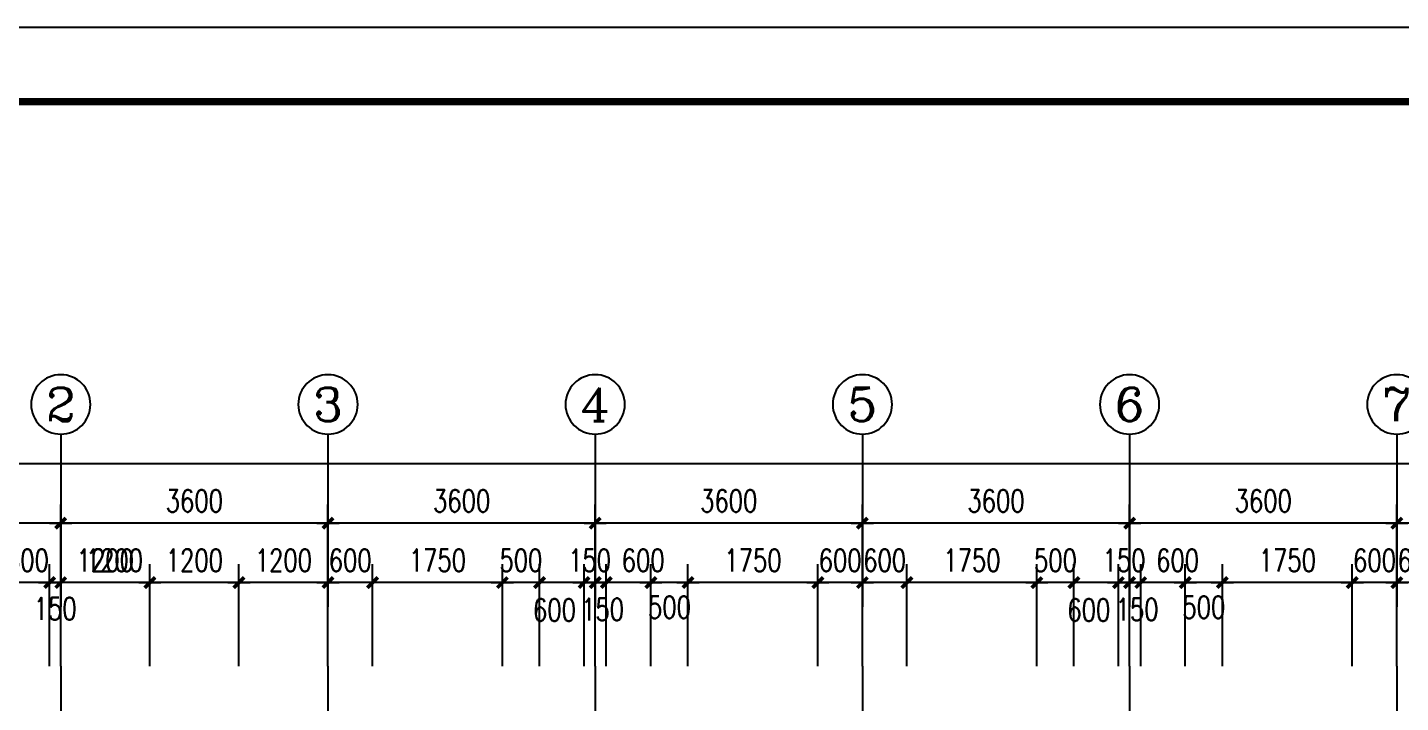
# Model space of a CAD drawing. Extents: x -105837 to 547563, y 466041 to 508041.
# Drawn here: x 81821 to 100320, y 498948 to 508041 of the extents above; entities that cross this region are included whole.
import ezdxf
from ezdxf.enums import TextEntityAlignment as Align

# ---------------------------------------------------------------- set-up
doc = ezdxf.new("R2010")
doc.units = 0
doc.header["$LTSCALE"] = 1000
doc.header["$MEASUREMENT"] = 0
doc.linetypes.add('DOTE', pattern=[2.42, 2, -0.2, 0.02, -0.2])
doc.layers.get('0').update_dxf_attribs({"linetype": 'CONTINUOUS'})
doc.layers.get('DEFPOINTS').update_dxf_attribs({"linetype": 'CONTINUOUS'})
for name, color, linetype in [('AXIS', 3, 'CONTINUOUS'), ('AXIS_TEXT', 7, 'CONTINUOUS'), ('DOTE', 1, 'DOTE'), ('PUB_TITLE', 4, 'CONTINUOUS')]:
    doc.layers.add(name, color=color, linetype=linetype)
doc.styles.add('COMPLEX', font='COMPLEX.shx')
doc.styles.add('DIM_FONT', font='SIMPLEX.shx', dxfattribs={"width": 0.75})
doc.dimstyles.new('DIMN', dxfattribs={"dimtxt": 300, "dimasz": 1, "dimexe": 250, "dimexo": 300, "dimgap": 150, "dimtad": 1, "dimdec": 0, "dimzin": 0, "dimdsep": 46, "dimtxsty": 'DIM_FONT', "dimblk": '_DIMX', "dimcen": 0.09, "dimclrt": 7, "dimadec": 0, "dimazin": 0, "dimtfac": 1, "dimtdec": 0, "dimtix": 1, "dimtmove": 2, "dimatfit": 3, "dimldrblk": '_DIMX', "dimfxl": 1, "dimtolj": 1, "dimtzin": 0, "dimarcsym": 0})

# ---------------------------------------------------------------- blocks, each defined once
blk = doc.blocks.new('_DIMX')
blk.add_line((-150, 0), (150, 0))
at = {"const_width": 50}
blk.add_lwpolyline([(-70, -70), (70, 70)], dxfattribs=at)
blk = doc.blocks.new('*D618')
at = {"layer": 'AXIS', "color": 0, "lineweight": -2, "transparency": 16777216}
for p, q in [((78670, 500239), (78670, 502414)), ((125470, 500239), (125470, 502414)), ((125469, 502164), (78671, 502164))]:
    blk.add_line(p, q, dxfattribs=at)
at = {"layer": 'DEFPOINTS', "color": 0, "transparency": 16777216}
for p in [(78670, 502164), (78670, 499939), (125470, 499939)]:
    blk.add_point(p, dxfattribs=at)
at = {"layer": 'AXIS', "color": 0, "lineweight": -2, "transparency": 16777216}
for p, rotation in [((78670, 502164), 179.9999999999991), ((125470, 502164), 359.9999999999991)]:
    blk.add_blockref('_DIMX', p, dxfattribs=dict(at, rotation=rotation))
at = {"layer": 'AXIS', "color": 7, "transparency": 16777216, "insert": (102070, 502464), "char_height": 300, "attachment_point": 5, "style": 'DIM_FONT'}
blk.add_mtext('\\A1;46800', dxfattribs=at)
blk = doc.blocks.new('*D635')
at = {"layer": 'AXIS', "color": 0, "lineweight": -2, "transparency": 16777216}
for p, q in [((100270, 500239), (100270, 501614)), ((103870, 500239), (103870, 501614)), ((103869, 501364), (100271, 501364))]:
    blk.add_line(p, q, dxfattribs=at)
at = {"layer": 'DEFPOINTS', "color": 0, "transparency": 16777216}
for p in [(100270, 501364), (100270, 499939), (103870, 499939)]:
    blk.add_point(p, dxfattribs=at)
at = {"layer": 'AXIS', "color": 0, "lineweight": -2, "transparency": 16777216, "rotation": 180}
blk.add_blockref('_DIMX', (100270, 501364), dxfattribs=at)
at = {"layer": 'AXIS', "color": 0, "lineweight": -2, "transparency": 16777216}
blk.add_blockref('_DIMX', (103870, 501364), dxfattribs=at)
at = {"layer": 'AXIS', "color": 7, "transparency": 16777216, "insert": (102070, 501664), "char_height": 300, "attachment_point": 5, "style": 'DIM_FONT'}
blk.add_mtext('\\A1;3600', dxfattribs=at)
blk = doc.blocks.new('_axiso')
blk.add_circle((0, 0), 0.5)
at = {"layer": 'AXIS_TEXT', "style": 'COMPLEX', "width": 1.041667}
blk.add_attdef('A', text='', height=0.56, dxfattribs=at).set_placement((-0.25, -0.28), (0.25, -0.28), align=Align.FIT)
blk = doc.blocks.new('*D637')
at = {"layer": 'AXIS', "color": 0, "lineweight": -2, "transparency": 16777216}
for p, q in [((89470, 499439), (89470, 500814)), ((89620, 499439), (89620, 500814)), ((89469, 500564), (89468, 500564)), ((89620, 500564), (89470, 500564)), ((89621, 500564), (89622, 500564))]:
    blk.add_line(p, q, dxfattribs=at)
at = {"layer": 'DEFPOINTS', "color": 0, "transparency": 16777216}
for p in [(89470, 500564), (89470, 499139), (89620, 499139, 1273)]:
    blk.add_point(p, dxfattribs=at)
at = {"layer": 'AXIS', "color": 0, "lineweight": -2, "transparency": 16777216}
blk.add_blockref('_DIMX', (89470, 500564), dxfattribs=at)
at = {"layer": 'AXIS', "color": 0, "lineweight": -2, "transparency": 16777216, "rotation": 180}
blk.add_blockref('_DIMX', (89620, 500564), dxfattribs=at)
at = {"layer": 'AXIS', "color": 7, "transparency": 16777216, "insert": (89570, 500202), "char_height": 300, "attachment_point": 5, "style": 'DIM_FONT'}
blk.add_mtext('\\A1;150', dxfattribs=at)
blk = doc.blocks.new('*D638')
at = {"layer": 'AXIS', "color": 0, "lineweight": -2, "transparency": 16777216}
for p, q in [((89320, 499439), (89320, 500814)), ((89470, 499439), (89470, 500814)), ((89319, 500564), (89318, 500564)), ((89470, 500564), (89320, 500564)), ((89471, 500564), (89472, 500564))]:
    blk.add_line(p, q, dxfattribs=at)
at = {"layer": 'DEFPOINTS', "color": 0, "transparency": 16777216}
for p in [(89320, 500564), (89320, 499139, 1273), (89470, 499139)]:
    blk.add_point(p, dxfattribs=at)
at = {"layer": 'AXIS', "color": 0, "lineweight": -2, "transparency": 16777216}
blk.add_blockref('_DIMX', (89320, 500564), dxfattribs=at)
at = {"layer": 'AXIS', "color": 0, "lineweight": -2, "transparency": 16777216, "rotation": 180}
blk.add_blockref('_DIMX', (89470, 500564), dxfattribs=at)
at = {"layer": 'AXIS', "color": 7, "transparency": 16777216, "insert": (89395, 500864), "char_height": 300, "attachment_point": 5, "style": 'DIM_FONT'}
blk.add_mtext('\\A1;150', dxfattribs=at)
blk = doc.blocks.new('*D639')
at = {"layer": 'AXIS', "color": 0, "lineweight": -2, "transparency": 16777216}
for p, q in [((85870, 500239), (85870, 501614)), ((89470, 500239), (89470, 501614)), ((89469, 501364), (85871, 501364))]:
    blk.add_line(p, q, dxfattribs=at)
at = {"layer": 'DEFPOINTS', "color": 0, "transparency": 16777216}
for p in [(85870, 501364), (85870, 499939), (89470, 499939)]:
    blk.add_point(p, dxfattribs=at)
at = {"layer": 'AXIS', "color": 0, "lineweight": -2, "transparency": 16777216, "rotation": 180}
blk.add_blockref('_DIMX', (85870, 501364), dxfattribs=at)
at = {"layer": 'AXIS', "color": 0, "lineweight": -2, "transparency": 16777216}
blk.add_blockref('_DIMX', (89470, 501364), dxfattribs=at)
at = {"layer": 'AXIS', "color": 7, "transparency": 16777216, "insert": (87670, 501664), "char_height": 300, "attachment_point": 5, "style": 'DIM_FONT'}
blk.add_mtext('\\A1;3600', dxfattribs=at)
blk = doc.blocks.new('*D647')
at = {"layer": 'AXIS', "color": 0, "lineweight": -2, "transparency": 16777216}
for p, q in [((89470, 500239), (89470, 501614)), ((93070, 500239), (93070, 501614)), ((93069, 501364), (89471, 501364))]:
    blk.add_line(p, q, dxfattribs=at)
at = {"layer": 'DEFPOINTS', "color": 0, "transparency": 16777216}
for p in [(89470, 501364), (89470, 499939), (93070, 499939)]:
    blk.add_point(p, dxfattribs=at)
at = {"layer": 'AXIS', "color": 0, "lineweight": -2, "transparency": 16777216, "rotation": 180}
blk.add_blockref('_DIMX', (89470, 501364), dxfattribs=at)
at = {"layer": 'AXIS', "color": 0, "lineweight": -2, "transparency": 16777216}
blk.add_blockref('_DIMX', (93070, 501364), dxfattribs=at)
at = {"layer": 'AXIS', "color": 7, "transparency": 16777216, "insert": (91270, 501664), "char_height": 300, "attachment_point": 5, "style": 'DIM_FONT'}
blk.add_mtext('\\A1;3600', dxfattribs=at)
blk = doc.blocks.new('*D648')
at = {"layer": 'AXIS', "color": 0, "lineweight": -2, "transparency": 16777216}
for p, q in [((89620, 499439), (89620, 500814)), ((90220, 499439), (90220, 500814)), ((90219, 500564), (89621, 500564))]:
    blk.add_line(p, q, dxfattribs=at)
at = {"layer": 'DEFPOINTS', "color": 0, "transparency": 16777216}
for p in [(89620, 500564), (89620, 499139, 1273), (90220, 499139, 1273)]:
    blk.add_point(p, dxfattribs=at)
at = {"layer": 'AXIS', "color": 0, "lineweight": -2, "transparency": 16777216, "rotation": 180}
blk.add_blockref('_DIMX', (89620, 500564), dxfattribs=at)
at = {"layer": 'AXIS', "color": 0, "lineweight": -2, "transparency": 16777216}
blk.add_blockref('_DIMX', (90220, 500564), dxfattribs=at)
at = {"layer": 'AXIS', "color": 7, "transparency": 16777216, "insert": (90117, 500864), "char_height": 300, "attachment_point": 5, "style": 'DIM_FONT'}
blk.add_mtext('\\A1;600', dxfattribs=at)
blk = doc.blocks.new('*D666')
at = {"layer": 'AXIS', "color": 0, "lineweight": -2, "transparency": 16777216}
for p, q in [((82270, 499439), (82270, 500814)), ((83470, 499439), (83470, 500814)), ((83469, 500564), (82271, 500564))]:
    blk.add_line(p, q, dxfattribs=at)
at = {"layer": 'DEFPOINTS', "color": 0, "transparency": 16777216}
for p in [(82270, 500564), (82270, 499139), (83470, 499139, 1273)]:
    blk.add_point(p, dxfattribs=at)
at = {"layer": 'AXIS', "color": 0, "lineweight": -2, "transparency": 16777216, "rotation": 180}
blk.add_blockref('_DIMX', (82270, 500564), dxfattribs=at)
at = {"layer": 'AXIS', "color": 0, "lineweight": -2, "transparency": 16777216}
blk.add_blockref('_DIMX', (83470, 500564), dxfattribs=at)
at = {"layer": 'AXIS', "color": 7, "transparency": 16777216, "insert": (82992, 500864), "char_height": 300, "attachment_point": 5, "style": 'DIM_FONT'}
blk.add_mtext('\\A1;1200', dxfattribs=at)
blk = doc.blocks.new('*D667')
at = {"layer": 'AXIS', "color": 0, "lineweight": -2, "transparency": 16777216}
for p, q in [((82270, 500239), (82270, 501614)), ((85870, 500239), (85870, 501614)), ((85869, 501364), (82271, 501364))]:
    blk.add_line(p, q, dxfattribs=at)
at = {"layer": 'DEFPOINTS', "color": 0, "transparency": 16777216}
for p in [(82270, 501364), (82270, 499939), (85870, 499939)]:
    blk.add_point(p, dxfattribs=at)
at = {"layer": 'AXIS', "color": 0, "lineweight": -2, "transparency": 16777216, "rotation": 180}
blk.add_blockref('_DIMX', (82270, 501364), dxfattribs=at)
at = {"layer": 'AXIS', "color": 0, "lineweight": -2, "transparency": 16777216}
blk.add_blockref('_DIMX', (85870, 501364), dxfattribs=at)
at = {"layer": 'AXIS', "color": 7, "transparency": 16777216, "insert": (84070, 501664), "char_height": 300, "attachment_point": 5, "style": 'DIM_FONT'}
blk.add_mtext('\\A1;3600', dxfattribs=at)
blk = doc.blocks.new('*D670')
at = {"layer": 'AXIS', "color": 0, "lineweight": -2, "transparency": 16777216}
for p, q in [((83470, 499439), (83470, 500814)), ((84670, 499439), (84670, 500814)), ((84669, 500564), (83471, 500564))]:
    blk.add_line(p, q, dxfattribs=at)
at = {"layer": 'DEFPOINTS', "color": 0, "transparency": 16777216}
for p in [(83470, 500564), (83470, 499139, 1273), (84670, 499139, 1273)]:
    blk.add_point(p, dxfattribs=at)
at = {"layer": 'AXIS', "color": 0, "lineweight": -2, "transparency": 16777216, "rotation": 180}
blk.add_blockref('_DIMX', (83470, 500564), dxfattribs=at)
at = {"layer": 'AXIS', "color": 0, "lineweight": -2, "transparency": 16777216}
blk.add_blockref('_DIMX', (84670, 500564), dxfattribs=at)
at = {"layer": 'AXIS', "color": 7, "transparency": 16777216, "insert": (84070, 500864), "char_height": 300, "attachment_point": 5, "style": 'DIM_FONT'}
blk.add_mtext('\\A1;1200', dxfattribs=at)
blk = doc.blocks.new('*D672')
at = {"layer": 'AXIS', "color": 0, "lineweight": -2, "transparency": 16777216}
for p, q in [((78670, 500239), (78670, 501614)), ((82270, 500239), (82270, 501614)), ((82269, 501364), (78671, 501364))]:
    blk.add_line(p, q, dxfattribs=at)
at = {"layer": 'DEFPOINTS', "color": 0, "transparency": 16777216}
for p in [(78670, 501364), (78670, 499939), (82270, 499939)]:
    blk.add_point(p, dxfattribs=at)
at = {"layer": 'AXIS', "color": 0, "lineweight": -2, "transparency": 16777216, "rotation": 180}
blk.add_blockref('_DIMX', (78670, 501364), dxfattribs=at)
at = {"layer": 'AXIS', "color": 0, "lineweight": -2, "transparency": 16777216}
blk.add_blockref('_DIMX', (82270, 501364), dxfattribs=at)
at = {"layer": 'AXIS', "color": 7, "transparency": 16777216, "insert": (80470, 501664), "char_height": 300, "attachment_point": 5, "style": 'DIM_FONT'}
blk.add_mtext('\\A1;3600', dxfattribs=at)
blk = doc.blocks.new('*D677')
at = {"layer": 'AXIS', "color": 0, "lineweight": -2, "transparency": 16777216}
for p, q in [((85870, 499439), (85870, 500814)), ((86470, 499439), (86470, 500814)), ((85869, 500564), (85868, 500564)), ((86470, 500564), (85870, 500564)), ((86471, 500564), (86472, 500564))]:
    blk.add_line(p, q, dxfattribs=at)
at = {"layer": 'DEFPOINTS', "color": 0, "transparency": 16777216}
for p in [(85870, 500564), (85870, 499139), (86470, 499139, 1273)]:
    blk.add_point(p, dxfattribs=at)
at = {"layer": 'AXIS', "color": 0, "lineweight": -2, "transparency": 16777216}
blk.add_blockref('_DIMX', (85870, 500564), dxfattribs=at)
at = {"layer": 'AXIS', "color": 0, "lineweight": -2, "transparency": 16777216, "rotation": 180}
blk.add_blockref('_DIMX', (86470, 500564), dxfattribs=at)
at = {"layer": 'AXIS', "color": 7, "transparency": 16777216, "insert": (86170, 500864), "char_height": 300, "attachment_point": 5, "style": 'DIM_FONT'}
blk.add_mtext('\\A1;600', dxfattribs=at)
blk = doc.blocks.new('*D678')
at = {"layer": 'AXIS', "color": 0, "lineweight": -2, "transparency": 16777216}
for p, q in [((86470, 499439), (86470, 500814)), ((88220, 499439), (88220, 500814)), ((88219, 500564), (86471, 500564))]:
    blk.add_line(p, q, dxfattribs=at)
at = {"layer": 'DEFPOINTS', "color": 0, "transparency": 16777216}
for p in [(86470, 500564), (86470, 499139, 1273), (88220, 499139, 1273)]:
    blk.add_point(p, dxfattribs=at)
at = {"layer": 'AXIS', "color": 0, "lineweight": -2, "transparency": 16777216, "rotation": 180}
blk.add_blockref('_DIMX', (86470, 500564), dxfattribs=at)
at = {"layer": 'AXIS', "color": 0, "lineweight": -2, "transparency": 16777216}
blk.add_blockref('_DIMX', (88220, 500564), dxfattribs=at)
at = {"layer": 'AXIS', "color": 7, "transparency": 16777216, "insert": (87345, 500864), "char_height": 300, "attachment_point": 5, "style": 'DIM_FONT'}
blk.add_mtext('\\A1;1750', dxfattribs=at)
blk = doc.blocks.new('*D679')
at = {"layer": 'AXIS', "color": 0, "lineweight": -2, "transparency": 16777216}
for p, q in [((84670, 499439), (84670, 500814)), ((85870, 499439), (85870, 500814)), ((85869, 500564), (84671, 500564))]:
    blk.add_line(p, q, dxfattribs=at)
at = {"layer": 'DEFPOINTS', "color": 0, "transparency": 16777216}
for p in [(84670, 500564), (84670, 499139, 1273), (85870, 499139)]:
    blk.add_point(p, dxfattribs=at)
at = {"layer": 'AXIS', "color": 0, "lineweight": -2, "transparency": 16777216, "rotation": 180}
blk.add_blockref('_DIMX', (84670, 500564), dxfattribs=at)
at = {"layer": 'AXIS', "color": 0, "lineweight": -2, "transparency": 16777216}
blk.add_blockref('_DIMX', (85870, 500564), dxfattribs=at)
at = {"layer": 'AXIS', "color": 7, "transparency": 16777216, "insert": (85270, 500864), "char_height": 300, "attachment_point": 5, "style": 'DIM_FONT'}
blk.add_mtext('\\A1;1200', dxfattribs=at)
blk = doc.blocks.new('*D680')
at = {"layer": 'AXIS', "color": 0, "lineweight": -2, "transparency": 16777216}
for p, q in [((88720, 499439), (88720, 500814)), ((89320, 499439), (89320, 500814)), ((89319, 500564), (88721, 500564))]:
    blk.add_line(p, q, dxfattribs=at)
at = {"layer": 'DEFPOINTS', "color": 0, "transparency": 16777216}
for p in [(88720, 500564), (88720, 499139, 1273), (89320, 499139, 1273)]:
    blk.add_point(p, dxfattribs=at)
at = {"layer": 'AXIS', "color": 0, "lineweight": -2, "transparency": 16777216, "rotation": 180}
blk.add_blockref('_DIMX', (88720, 500564), dxfattribs=at)
at = {"layer": 'AXIS', "color": 0, "lineweight": -2, "transparency": 16777216}
blk.add_blockref('_DIMX', (89320, 500564), dxfattribs=at)
at = {"layer": 'AXIS', "color": 7, "transparency": 16777216, "insert": (88921, 500195), "char_height": 300, "attachment_point": 5, "style": 'DIM_FONT'}
blk.add_mtext('\\A1;600', dxfattribs=at)
blk = doc.blocks.new('*D681')
at = {"layer": 'AXIS', "color": 0, "lineweight": -2, "transparency": 16777216}
for p, q in [((88220, 499439), (88220, 500814)), ((88720, 499439), (88720, 500814)), ((88219, 500564), (88218, 500564)), ((88720, 500564), (88220, 500564)), ((88721, 500564), (88722, 500564))]:
    blk.add_line(p, q, dxfattribs=at)
at = {"layer": 'DEFPOINTS', "color": 0, "transparency": 16777216}
for p in [(88220, 500564), (88220, 499139, 1273), (88720, 499139, 1273)]:
    blk.add_point(p, dxfattribs=at)
at = {"layer": 'AXIS', "color": 0, "lineweight": -2, "transparency": 16777216}
blk.add_blockref('_DIMX', (88220, 500564), dxfattribs=at)
at = {"layer": 'AXIS', "color": 0, "lineweight": -2, "transparency": 16777216, "rotation": 180}
blk.add_blockref('_DIMX', (88720, 500564), dxfattribs=at)
at = {"layer": 'AXIS', "color": 7, "transparency": 16777216, "insert": (88470, 500864), "char_height": 300, "attachment_point": 5, "style": 'DIM_FONT'}
blk.add_mtext('\\A1;500', dxfattribs=at)
blk = doc.blocks.new('*D699')
at = {"layer": 'AXIS', "color": 0, "lineweight": -2, "transparency": 16777216}
for p, q in [((95420, 499439), (95420, 500814)), ((95920, 499439), (95920, 500814)), ((95419, 500564), (95418, 500564)), ((95920, 500564), (95420, 500564)), ((95921, 500564), (95922, 500564))]:
    blk.add_line(p, q, dxfattribs=at)
at = {"layer": 'DEFPOINTS', "color": 0, "transparency": 16777216}
for p in [(95420, 500564), (95420, 499139, 1273), (95920, 499139, 1273)]:
    blk.add_point(p, dxfattribs=at)
at = {"layer": 'AXIS', "color": 0, "lineweight": -2, "transparency": 16777216}
blk.add_blockref('_DIMX', (95420, 500564), dxfattribs=at)
at = {"layer": 'AXIS', "color": 0, "lineweight": -2, "transparency": 16777216, "rotation": 180}
blk.add_blockref('_DIMX', (95920, 500564), dxfattribs=at)
at = {"layer": 'AXIS', "color": 7, "transparency": 16777216, "insert": (95670, 500864), "char_height": 300, "attachment_point": 5, "style": 'DIM_FONT'}
blk.add_mtext('\\A1;500', dxfattribs=at)
blk = doc.blocks.new('*D700')
at = {"layer": 'AXIS', "color": 0, "lineweight": -2, "transparency": 16777216}
for p, q in [((93070, 500239), (93070, 501614)), ((96670, 500239), (96670, 501614)), ((96669, 501364), (93071, 501364))]:
    blk.add_line(p, q, dxfattribs=at)
at = {"layer": 'DEFPOINTS', "color": 0, "transparency": 16777216}
for p in [(93070, 501364), (93070, 499939), (96670, 499939)]:
    blk.add_point(p, dxfattribs=at)
at = {"layer": 'AXIS', "color": 0, "lineweight": -2, "transparency": 16777216, "rotation": 180}
blk.add_blockref('_DIMX', (93070, 501364), dxfattribs=at)
at = {"layer": 'AXIS', "color": 0, "lineweight": -2, "transparency": 16777216}
blk.add_blockref('_DIMX', (96670, 501364), dxfattribs=at)
at = {"layer": 'AXIS', "color": 7, "transparency": 16777216, "insert": (94870, 501664), "char_height": 300, "attachment_point": 5, "style": 'DIM_FONT'}
blk.add_mtext('\\A1;3600', dxfattribs=at)
blk = doc.blocks.new('*D706')
at = {"layer": 'AXIS', "color": 0, "lineweight": -2, "transparency": 16777216}
for p, q in [((92470, 499439), (92470, 500814)), ((93070, 499439), (93070, 500814)), ((92469, 500564), (92468, 500564)), ((93070, 500564), (92470, 500564)), ((93071, 500564), (93072, 500564))]:
    blk.add_line(p, q, dxfattribs=at)
at = {"layer": 'DEFPOINTS', "color": 0, "transparency": 16777216}
for p in [(92470, 500564), (92470, 499139, 1273), (93070, 499139)]:
    blk.add_point(p, dxfattribs=at)
at = {"layer": 'AXIS', "color": 0, "lineweight": -2, "transparency": 16777216}
blk.add_blockref('_DIMX', (92470, 500564), dxfattribs=at)
at = {"layer": 'AXIS', "color": 0, "lineweight": -2, "transparency": 16777216, "rotation": 180}
blk.add_blockref('_DIMX', (93070, 500564), dxfattribs=at)
at = {"layer": 'AXIS', "color": 7, "transparency": 16777216, "insert": (92770, 500864), "char_height": 300, "attachment_point": 5, "style": 'DIM_FONT'}
blk.add_mtext('\\A1;600', dxfattribs=at)
blk = doc.blocks.new('*D707')
at = {"layer": 'AXIS', "color": 0, "lineweight": -2, "transparency": 16777216}
for p, q in [((90720, 499439), (90720, 500814)), ((92470, 499439), (92470, 500814)), ((92469, 500564), (90721, 500564))]:
    blk.add_line(p, q, dxfattribs=at)
at = {"layer": 'DEFPOINTS', "color": 0, "transparency": 16777216}
for p in [(90720, 500564), (90720, 499139, 1273), (92470, 499139, 1273)]:
    blk.add_point(p, dxfattribs=at)
at = {"layer": 'AXIS', "color": 0, "lineweight": -2, "transparency": 16777216, "rotation": 180}
blk.add_blockref('_DIMX', (90720, 500564), dxfattribs=at)
at = {"layer": 'AXIS', "color": 0, "lineweight": -2, "transparency": 16777216}
blk.add_blockref('_DIMX', (92470, 500564), dxfattribs=at)
at = {"layer": 'AXIS', "color": 7, "transparency": 16777216, "insert": (91595, 500864), "char_height": 300, "attachment_point": 5, "style": 'DIM_FONT'}
blk.add_mtext('\\A1;1750', dxfattribs=at)
blk = doc.blocks.new('*D708')
at = {"layer": 'AXIS', "color": 0, "lineweight": -2, "transparency": 16777216}
for p, q in [((90220, 499439), (90220, 500814)), ((90720, 499439), (90720, 500814)), ((90719, 500564), (90221, 500564))]:
    blk.add_line(p, q, dxfattribs=at)
at = {"layer": 'DEFPOINTS', "color": 0, "transparency": 16777216}
for p in [(90220, 500564), (90220, 499139, 1273), (90720, 499139, 1273)]:
    blk.add_point(p, dxfattribs=at)
at = {"layer": 'AXIS', "color": 0, "lineweight": -2, "transparency": 16777216, "rotation": 180}
blk.add_blockref('_DIMX', (90220, 500564), dxfattribs=at)
at = {"layer": 'AXIS', "color": 0, "lineweight": -2, "transparency": 16777216}
blk.add_blockref('_DIMX', (90720, 500564), dxfattribs=at)
at = {"layer": 'AXIS', "color": 7, "transparency": 16777216, "insert": (90470, 500232), "char_height": 300, "attachment_point": 5, "style": 'DIM_FONT'}
blk.add_mtext('\\A1;500', dxfattribs=at)
blk = doc.blocks.new('*D709')
at = {"layer": 'AXIS', "color": 0, "lineweight": -2, "transparency": 16777216}
for p, q in [((93670, 499439), (93670, 500814)), ((95420, 499439), (95420, 500814)), ((95419, 500564), (93671, 500564))]:
    blk.add_line(p, q, dxfattribs=at)
at = {"layer": 'DEFPOINTS', "color": 0, "transparency": 16777216}
for p in [(93670, 500564), (93670, 499139, 1273), (95420, 499139, 1273)]:
    blk.add_point(p, dxfattribs=at)
at = {"layer": 'AXIS', "color": 0, "lineweight": -2, "transparency": 16777216, "rotation": 180}
blk.add_blockref('_DIMX', (93670, 500564), dxfattribs=at)
at = {"layer": 'AXIS', "color": 0, "lineweight": -2, "transparency": 16777216}
blk.add_blockref('_DIMX', (95420, 500564), dxfattribs=at)
at = {"layer": 'AXIS', "color": 7, "transparency": 16777216, "insert": (94545, 500864), "char_height": 300, "attachment_point": 5, "style": 'DIM_FONT'}
blk.add_mtext('\\A1;1750', dxfattribs=at)
blk = doc.blocks.new('*D710')
at = {"layer": 'AXIS', "color": 0, "lineweight": -2, "transparency": 16777216}
for p, q in [((93070, 499439), (93070, 500814)), ((93670, 499439), (93670, 500814)), ((93069, 500564), (93068, 500564)), ((93670, 500564), (93070, 500564)), ((93671, 500564), (93672, 500564))]:
    blk.add_line(p, q, dxfattribs=at)
at = {"layer": 'DEFPOINTS', "color": 0, "transparency": 16777216}
for p in [(93070, 500564), (93070, 499139), (93670, 499139, 1273)]:
    blk.add_point(p, dxfattribs=at)
at = {"layer": 'AXIS', "color": 0, "lineweight": -2, "transparency": 16777216}
blk.add_blockref('_DIMX', (93070, 500564), dxfattribs=at)
at = {"layer": 'AXIS', "color": 0, "lineweight": -2, "transparency": 16777216, "rotation": 180}
blk.add_blockref('_DIMX', (93670, 500564), dxfattribs=at)
at = {"layer": 'AXIS', "color": 7, "transparency": 16777216, "insert": (93370, 500864), "char_height": 300, "attachment_point": 5, "style": 'DIM_FONT'}
blk.add_mtext('\\A1;600', dxfattribs=at)
blk = doc.blocks.new('*D715')
at = {"layer": 'AXIS', "color": 0, "lineweight": -2, "transparency": 16777216}
for p, q in [((96670, 500239), (96670, 501614)), ((100270, 500239), (100270, 501614)), ((100269, 501364), (96671, 501364))]:
    blk.add_line(p, q, dxfattribs=at)
at = {"layer": 'DEFPOINTS', "color": 0, "transparency": 16777216}
for p in [(96670, 501364), (96670, 499939), (100270, 499939)]:
    blk.add_point(p, dxfattribs=at)
at = {"layer": 'AXIS', "color": 0, "lineweight": -2, "transparency": 16777216, "rotation": 180}
blk.add_blockref('_DIMX', (96670, 501364), dxfattribs=at)
at = {"layer": 'AXIS', "color": 0, "lineweight": -2, "transparency": 16777216}
blk.add_blockref('_DIMX', (100270, 501364), dxfattribs=at)
at = {"layer": 'AXIS', "color": 7, "transparency": 16777216, "insert": (98470, 501664), "char_height": 300, "attachment_point": 5, "style": 'DIM_FONT'}
blk.add_mtext('\\A1;3600', dxfattribs=at)
blk = doc.blocks.new('*D716')
at = {"layer": 'AXIS', "color": 0, "lineweight": -2, "transparency": 16777216}
for p, q in [((97920, 499439), (97920, 500814)), ((99670, 499439), (99670, 500814)), ((99669, 500564), (97921, 500564))]:
    blk.add_line(p, q, dxfattribs=at)
at = {"layer": 'DEFPOINTS', "color": 0, "transparency": 16777216}
for p in [(97920, 500564), (97920, 499139, 1273), (99670, 499139, 1273)]:
    blk.add_point(p, dxfattribs=at)
at = {"layer": 'AXIS', "color": 0, "lineweight": -2, "transparency": 16777216, "rotation": 180}
blk.add_blockref('_DIMX', (97920, 500564), dxfattribs=at)
at = {"layer": 'AXIS', "color": 0, "lineweight": -2, "transparency": 16777216}
blk.add_blockref('_DIMX', (99670, 500564), dxfattribs=at)
at = {"layer": 'AXIS', "color": 7, "transparency": 16777216, "insert": (98795, 500864), "char_height": 300, "attachment_point": 5, "style": 'DIM_FONT'}
blk.add_mtext('\\A1;1750', dxfattribs=at)
blk = doc.blocks.new('*D717')
at = {"layer": 'AXIS', "color": 0, "lineweight": -2, "transparency": 16777216}
for p, q in [((96820, 499439), (96820, 500814)), ((97420, 499439), (97420, 500814)), ((97419, 500564), (96821, 500564))]:
    blk.add_line(p, q, dxfattribs=at)
at = {"layer": 'DEFPOINTS', "color": 0, "transparency": 16777216}
for p in [(96820, 500564), (96820, 499139, 1273), (97420, 499139, 1273)]:
    blk.add_point(p, dxfattribs=at)
at = {"layer": 'AXIS', "color": 0, "lineweight": -2, "transparency": 16777216, "rotation": 180}
blk.add_blockref('_DIMX', (96820, 500564), dxfattribs=at)
at = {"layer": 'AXIS', "color": 0, "lineweight": -2, "transparency": 16777216}
blk.add_blockref('_DIMX', (97420, 500564), dxfattribs=at)
at = {"layer": 'AXIS', "color": 7, "transparency": 16777216, "insert": (97317, 500864), "char_height": 300, "attachment_point": 5, "style": 'DIM_FONT'}
blk.add_mtext('\\A1;600', dxfattribs=at)
blk = doc.blocks.new('*D718')
at = {"layer": 'AXIS', "color": 0, "lineweight": -2, "transparency": 16777216}
for p, q in [((96520, 499439), (96520, 500814)), ((96670, 499439), (96670, 500814)), ((96519, 500564), (96518, 500564)), ((96670, 500564), (96520, 500564)), ((96671, 500564), (96672, 500564))]:
    blk.add_line(p, q, dxfattribs=at)
at = {"layer": 'DEFPOINTS', "color": 0, "transparency": 16777216}
for p in [(96520, 500564), (96520, 499139, 1273), (96670, 499139)]:
    blk.add_point(p, dxfattribs=at)
at = {"layer": 'AXIS', "color": 0, "lineweight": -2, "transparency": 16777216}
blk.add_blockref('_DIMX', (96520, 500564), dxfattribs=at)
at = {"layer": 'AXIS', "color": 0, "lineweight": -2, "transparency": 16777216, "rotation": 180}
blk.add_blockref('_DIMX', (96670, 500564), dxfattribs=at)
at = {"layer": 'AXIS', "color": 7, "transparency": 16777216, "insert": (96595, 500864), "char_height": 300, "attachment_point": 5, "style": 'DIM_FONT'}
blk.add_mtext('\\A1;150', dxfattribs=at)
blk = doc.blocks.new('*D719')
at = {"layer": 'AXIS', "color": 0, "lineweight": -2, "transparency": 16777216}
for p, q in [((96670, 499439), (96670, 500814)), ((96820, 499439), (96820, 500814)), ((96669, 500564), (96668, 500564)), ((96820, 500564), (96670, 500564)), ((96821, 500564), (96822, 500564))]:
    blk.add_line(p, q, dxfattribs=at)
at = {"layer": 'DEFPOINTS', "color": 0, "transparency": 16777216}
for p in [(96670, 500564), (96670, 499139), (96820, 499139, 1273)]:
    blk.add_point(p, dxfattribs=at)
at = {"layer": 'AXIS', "color": 0, "lineweight": -2, "transparency": 16777216}
blk.add_blockref('_DIMX', (96670, 500564), dxfattribs=at)
at = {"layer": 'AXIS', "color": 0, "lineweight": -2, "transparency": 16777216, "rotation": 180}
blk.add_blockref('_DIMX', (96820, 500564), dxfattribs=at)
at = {"layer": 'AXIS', "color": 7, "transparency": 16777216, "insert": (96770, 500202), "char_height": 300, "attachment_point": 5, "style": 'DIM_FONT'}
blk.add_mtext('\\A1;150', dxfattribs=at)
blk = doc.blocks.new('*D720')
at = {"layer": 'AXIS', "color": 0, "lineweight": -2, "transparency": 16777216}
for p, q in [((95920, 499439), (95920, 500814)), ((96520, 499439), (96520, 500814)), ((96519, 500564), (95921, 500564))]:
    blk.add_line(p, q, dxfattribs=at)
at = {"layer": 'DEFPOINTS', "color": 0, "transparency": 16777216}
for p in [(95920, 500564), (95920, 499139, 1273), (96520, 499139, 1273)]:
    blk.add_point(p, dxfattribs=at)
at = {"layer": 'AXIS', "color": 0, "lineweight": -2, "transparency": 16777216, "rotation": 180}
blk.add_blockref('_DIMX', (95920, 500564), dxfattribs=at)
at = {"layer": 'AXIS', "color": 0, "lineweight": -2, "transparency": 16777216}
blk.add_blockref('_DIMX', (96520, 500564), dxfattribs=at)
at = {"layer": 'AXIS', "color": 7, "transparency": 16777216, "insert": (96121, 500195), "char_height": 300, "attachment_point": 5, "style": 'DIM_FONT'}
blk.add_mtext('\\A1;600', dxfattribs=at)
blk = doc.blocks.new('*D721')
at = {"layer": 'AXIS', "color": 0, "lineweight": -2, "transparency": 16777216}
for p, q in [((97420, 499439), (97420, 500814)), ((97920, 499439), (97920, 500814)), ((97919, 500564), (97421, 500564))]:
    blk.add_line(p, q, dxfattribs=at)
at = {"layer": 'DEFPOINTS', "color": 0, "transparency": 16777216}
for p in [(97420, 500564), (97420, 499139, 1273), (97920, 499139, 1273)]:
    blk.add_point(p, dxfattribs=at)
at = {"layer": 'AXIS', "color": 0, "lineweight": -2, "transparency": 16777216, "rotation": 180}
blk.add_blockref('_DIMX', (97420, 500564), dxfattribs=at)
at = {"layer": 'AXIS', "color": 0, "lineweight": -2, "transparency": 16777216}
blk.add_blockref('_DIMX', (97920, 500564), dxfattribs=at)
at = {"layer": 'AXIS', "color": 7, "transparency": 16777216, "insert": (97670, 500232), "char_height": 300, "attachment_point": 5, "style": 'DIM_FONT'}
blk.add_mtext('\\A1;500', dxfattribs=at)
blk = doc.blocks.new('*D722')
at = {"layer": 'AXIS', "color": 0, "lineweight": -2, "transparency": 16777216}
for p, q in [((99670, 499439), (99670, 500814)), ((100270, 499439), (100270, 500814)), ((99669, 500564), (99668, 500564)), ((100270, 500564), (99670, 500564)), ((100271, 500564), (100272, 500564))]:
    blk.add_line(p, q, dxfattribs=at)
at = {"layer": 'DEFPOINTS', "color": 0, "transparency": 16777216}
for p in [(99670, 500564), (99670, 499139, 1273), (100270, 499139)]:
    blk.add_point(p, dxfattribs=at)
at = {"layer": 'AXIS', "color": 0, "lineweight": -2, "transparency": 16777216}
blk.add_blockref('_DIMX', (99670, 500564), dxfattribs=at)
at = {"layer": 'AXIS', "color": 0, "lineweight": -2, "transparency": 16777216, "rotation": 180}
blk.add_blockref('_DIMX', (100270, 500564), dxfattribs=at)
at = {"layer": 'AXIS', "color": 7, "transparency": 16777216, "insert": (99970, 500864), "char_height": 300, "attachment_point": 5, "style": 'DIM_FONT'}
blk.add_mtext('\\A1;600', dxfattribs=at)
blk = doc.blocks.new('*D723')
at = {"layer": 'AXIS', "color": 0, "lineweight": -2, "transparency": 16777216}
for p, q in [((100270, 499439), (100270, 500814)), ((100870, 499439), (100870, 500814)), ((100269, 500564), (100268, 500564)), ((100870, 500564), (100270, 500564)), ((100871, 500564), (100872, 500564))]:
    blk.add_line(p, q, dxfattribs=at)
at = {"layer": 'DEFPOINTS', "color": 0, "transparency": 16777216}
for p in [(100270, 500564), (100270, 499139), (100870, 499139, 1273)]:
    blk.add_point(p, dxfattribs=at)
at = {"layer": 'AXIS', "color": 0, "lineweight": -2, "transparency": 16777216}
blk.add_blockref('_DIMX', (100270, 500564), dxfattribs=at)
at = {"layer": 'AXIS', "color": 0, "lineweight": -2, "transparency": 16777216, "rotation": 180}
blk.add_blockref('_DIMX', (100870, 500564), dxfattribs=at)
at = {"layer": 'AXIS', "color": 7, "transparency": 16777216, "insert": (100570, 500864), "char_height": 300, "attachment_point": 5, "style": 'DIM_FONT'}
blk.add_mtext('\\A1;600', dxfattribs=at)
blk = doc.blocks.new('*D797')
at = {"layer": 'AXIS', "color": 0, "lineweight": -2, "transparency": 16777216}
for p, q in [((82270, 499439), (82270, 500814)), ((83470, 499439), (83470, 500814)), ((83469, 500564), (82271, 500564))]:
    blk.add_line(p, q, dxfattribs=at)
at = {"layer": 'DEFPOINTS', "color": 0, "transparency": 16777216}
for p in [(82270, 500564), (82270, 499139), (83470, 499139, 1273)]:
    blk.add_point(p, dxfattribs=at)
at = {"layer": 'AXIS', "color": 0, "lineweight": -2, "transparency": 16777216, "rotation": 180}
blk.add_blockref('_DIMX', (82270, 500564), dxfattribs=at)
at = {"layer": 'AXIS', "color": 0, "lineweight": -2, "transparency": 16777216}
blk.add_blockref('_DIMX', (83470, 500564), dxfattribs=at)
at = {"layer": 'AXIS', "color": 7, "transparency": 16777216, "insert": (82870, 500864), "char_height": 300, "attachment_point": 5, "style": 'DIM_FONT'}
blk.add_mtext('\\A1;1200', dxfattribs=at)
blk = doc.blocks.new('*D800')
at = {"layer": 'AXIS', "color": 0, "lineweight": -2, "transparency": 16777216}
for p, q in [((82120, 499439), (82120, 500814)), ((82270, 499439), (82270, 500814)), ((82119, 500564), (82118, 500564)), ((82270, 500564), (82120, 500564)), ((82271, 500564), (82272, 500564))]:
    blk.add_line(p, q, dxfattribs=at)
at = {"layer": 'DEFPOINTS', "color": 0, "transparency": 16777216}
for p in [(82120, 500564), (82120, 499139, 1273), (82270, 499139)]:
    blk.add_point(p, dxfattribs=at)
at = {"layer": 'AXIS', "color": 0, "lineweight": -2, "transparency": 16777216}
blk.add_blockref('_DIMX', (82120, 500564), dxfattribs=at)
at = {"layer": 'AXIS', "color": 0, "lineweight": -2, "transparency": 16777216, "rotation": 180}
blk.add_blockref('_DIMX', (82270, 500564), dxfattribs=at)
at = {"layer": 'AXIS', "color": 7, "transparency": 16777216, "insert": (82195, 500212), "char_height": 300, "attachment_point": 5, "style": 'DIM_FONT'}
blk.add_mtext('\\A1;150', dxfattribs=at)
blk = doc.blocks.new('*D801')
at = {"layer": 'AXIS', "color": 0, "lineweight": -2, "transparency": 16777216}
for p, q in [((81520, 499439), (81520, 500814)), ((82120, 499439), (82120, 500814)), ((81519, 500564), (81518, 500564)), ((82120, 500564), (81520, 500564)), ((82121, 500564), (82122, 500564))]:
    blk.add_line(p, q, dxfattribs=at)
at = {"layer": 'DEFPOINTS', "color": 0, "transparency": 16777216}
for p in [(81520, 500564), (81520, 499139, 1273), (82120, 499139, 1273)]:
    blk.add_point(p, dxfattribs=at)
at = {"layer": 'AXIS', "color": 0, "lineweight": -2, "transparency": 16777216}
blk.add_blockref('_DIMX', (81520, 500564), dxfattribs=at)
at = {"layer": 'AXIS', "color": 0, "lineweight": -2, "transparency": 16777216, "rotation": 180}
blk.add_blockref('_DIMX', (82120, 500564), dxfattribs=at)
at = {"layer": 'AXIS', "color": 7, "transparency": 16777216, "insert": (81820, 500864), "char_height": 300, "attachment_point": 5, "style": 'DIM_FONT'}
blk.add_mtext('\\A1;600', dxfattribs=at)

msp = doc.modelspace()

# ---------------------------------------------------------------- linework, layer by layer
at = {"layer": 'AXIS'}
for p, q in [((82270.1323, 502564.05978), (82270.1323, 500239.05978)), ((85870.1323, 502564.05978), (85870.1323, 500239.05978)), ((89470.1323, 502564.05978), (89470.1323, 500239.05978)), ((93070.1323, 502564.05978), (93070.1323, 500239.05978)), ((96670.1323, 502564.05978), (96670.1323, 500239.05978)), ((100270.1323, 502564.05978), (100270.1323, 500239.05978))]:
    msp.add_line(p, q, dxfattribs=at)
at = {"layer": 'DOTE'}
for p, q in [((82270.1323, 499439.05978), (82270.1323, 476824.65569)), ((85870.1323, 499439.05978), (85870.1323, 476824.65569)), ((89470.1323, 499439.05978), (89470.1323, 476824.65569)), ((93070.1323, 499439.05978), (93070.1323, 476824.65569)), ((96670.1323, 499439.05978), (96670.1323, 476824.65569)), ((100270.1323, 499439.05978), (100270.1323, 476824.65569))]:
    msp.add_line(p, q, dxfattribs=at)
at = {"layer": 'PUB_TITLE'}
msp.add_lwpolyline([(72363.01576, 466040.74173), (131763.01576, 466040.74173), (131763.01576, 508040.74173), (72363.01576, 508040.74173)], close=True, dxfattribs=at)
at = {"layer": 'PUB_TITLE', "const_width": 100}
msp.add_lwpolyline([(73363.01576, 467040.74173), (130763.01576, 467040.74173), (130763.01576, 507040.74173), (73363.01576, 507040.74173)], close=True, dxfattribs=at)

# ---------------------------------------------------------------- block references
at = {"layer": 'AXIS'}
ref = msp.add_blockref('_axiso', (82270.1323, 502964.05978), dxfattribs=dict(at, xscale=-800, yscale=800, zscale=800, rotation=180))
ref.add_attrib('A', '2', dxfattribs={"layer": 'AXIS_TEXT', "height": 448, "style": 'COMPLEX', "width": 1.339286}).set_placement((82070.1323, 502740.05978), (82470.1323, 502740.05978), align=Align.FIT)
ref = msp.add_blockref('_axiso', (85870.1323, 502964.05978), dxfattribs=dict(at, xscale=-800, yscale=800, zscale=800, rotation=180))
ref.add_attrib('A', '3', dxfattribs={"layer": 'AXIS_TEXT', "height": 448, "style": 'COMPLEX', "width": 1.339286}).set_placement((85670.1323, 502740.05978), (86070.1323, 502740.05978), align=Align.FIT)
ref = msp.add_blockref('_axiso', (89470.1323, 502964.05978), dxfattribs=dict(at, xscale=-800, yscale=800, zscale=800, rotation=180))
ref.add_attrib('A', '4', dxfattribs={"layer": 'AXIS_TEXT', "height": 448, "style": 'COMPLEX', "width": 1.171875}).set_placement((89270.1323, 502740.05978), (89670.1323, 502740.05978), align=Align.FIT)
ref = msp.add_blockref('_axiso', (93070.1323, 502964.05978), dxfattribs=dict(at, xscale=-800, yscale=800, zscale=800, rotation=180))
ref.add_attrib('A', '5', dxfattribs={"layer": 'AXIS_TEXT', "height": 448, "style": 'COMPLEX', "width": 1.339286}).set_placement((92870.1323, 502740.05978), (93270.1323, 502740.05978), align=Align.FIT)
ref = msp.add_blockref('_axiso', (96670.1323, 502964.05978), dxfattribs=dict(at, xscale=-800, yscale=800, zscale=800, rotation=180))
ref.add_attrib('A', '6', dxfattribs={"layer": 'AXIS_TEXT', "height": 448, "style": 'COMPLEX', "width": 1.339286}).set_placement((96470.1323, 502740.05978), (96870.1323, 502740.05978), align=Align.FIT)
ref = msp.add_blockref('_axiso', (100270.1323, 502964.05978), dxfattribs=dict(at, xscale=-800, yscale=800, zscale=800, rotation=180))
ref.add_attrib('A', '7', dxfattribs={"layer": 'AXIS_TEXT', "height": 448, "style": 'COMPLEX', "width": 1.339286}).set_placement((100070.1323, 502740.05978), (100470.1323, 502740.05978), align=Align.FIT)

# ---------------------------------------------------------------- dimensions: what is measured, and where the dimension line sits
dim = msp.add_aligned_dim(p1=(125470.1323, 499939.05978), p2=(78670.1323, 499939.05978), distance=-2225, dimstyle='DIMN', dxfattribs=at)
dim.commit()
dim.dimension.update_dxf_attribs({"geometry": '*D618', "text_midpoint": (102070.1323, 502464.05978)})
for base, p1, p2, picture, middle in [((78670.1323, 501364.05978), (82270.1323, 499939.05978), (78670.1323, 499939.05978), '*D672', (80470.1323, 501664.05978)), ((82270.1323, 501364.05978), (85870.1323, 499939.05978), (82270.1323, 499939.05978), '*D667', (84070.1323, 501664.05978)), ((85870.1323, 501364.05978), (89470.1323, 499939.05978), (85870.1323, 499939.05978), '*D639', (87670.1323, 501664.05978)), ((89470.1323, 501364.05978), (93070.1323, 499939.05978), (89470.1323, 499939.05978), '*D647', (91270.1323, 501664.05978)), ((93070.1323, 501364.05978), (96670.1323, 499939.05978), (93070.1323, 499939.05978), '*D700', (94870.1323, 501664.05978)), ((96670.1323, 501364.05978), (100270.1323, 499939.05978), (96670.1323, 499939.05978), '*D715', (98470.1323, 501664.05978)), ((100270.1323, 501364.05978), (103870.1323, 499939.05978), (100270.1323, 499939.05978), '*D635', (102070.1323, 501664.05978)), ((81520.1323, 500564.05978), (82120.1323, 499139.05978, 1272.79221), (81520.1323, 499139.05978, 1272.79221), '*D801', (81820.1323, 500864.05978)), ((82270.1323, 500564.05978), (83470.1323, 499139.05978, 1272.79221), (82270.1323, 499139.05978), '*D797', (82870.1323, 500864.05978)), ((83470.1323, 500564.05978), (84670.1323, 499139.05978, 1272.79221), (83470.1323, 499139.05978, 1272.79221), '*D670', (84070.1323, 500864.05978)), ((84670.1323, 500564.05978), (85870.1323, 499139.05978), (84670.1323, 499139.05978, 1272.79221), '*D679', (85270.1323, 500864.05978)), ((85870.1323, 500564.05978), (86470.1323, 499139.05978, 1272.79221), (85870.1323, 499139.05978), '*D677', (86170.1323, 500864.05978)), ((86470.1323, 500564.05978), (88220.1323, 499139.05978, 1272.79221), (86470.1323, 499139.05978, 1272.79221), '*D678', (87345.1323, 500864.05978)), ((88220.1323, 500564.05978), (88720.1323, 499139.05978, 1272.79221), (88220.1323, 499139.05978, 1272.79221), '*D681', (88470.1323, 500864.05978)), ((89320.1323, 500564.05978), (89470.1323, 499139.05978), (89320.1323, 499139.05978, 1272.79221), '*D638', (89395.1323, 500864.05978)), ((90720.1323, 500564.05978), (92470.1323, 499139.05978, 1272.79221), (90720.1323, 499139.05978, 1272.79221), '*D707', (91595.1323, 500864.05978)), ((92470.1323, 500564.05978), (93070.1323, 499139.05978), (92470.1323, 499139.05978, 1272.79221), '*D706', (92770.1323, 500864.05978)), ((93070.1323, 500564.05978), (93670.1323, 499139.05978, 1272.79221), (93070.1323, 499139.05978), '*D710', (93370.1323, 500864.05978)), ((93670.1323, 500564.05978), (95420.1323, 499139.05978, 1272.79221), (93670.1323, 499139.05978, 1272.79221), '*D709', (94545.1323, 500864.05978)), ((95420.1323, 500564.05978), (95920.1323, 499139.05978, 1272.79221), (95420.1323, 499139.05978, 1272.79221), '*D699', (95670.1323, 500864.05978)), ((96520.1323, 500564.05978), (96670.1323, 499139.05978), (96520.1323, 499139.05978, 1272.79221), '*D718', (96595.1323, 500864.05978)), ((97920.1323, 500564.05978), (99670.1323, 499139.05978, 1272.79221), (97920.1323, 499139.05978, 1272.79221), '*D716', (98795.1323, 500864.05978)), ((99670.1323, 500564.05978), (100270.1323, 499139.05978), (99670.1323, 499139.05978, 1272.79221), '*D722', (99970.1323, 500864.05978)), ((100270.1323, 500564.05978), (100870.1323, 499139.05978, 1272.79221), (100270.1323, 499139.05978), '*D723', (100570.1323, 500864.05978))]:
    dim = msp.add_linear_dim(base=base, p1=p1, p2=p2, dimstyle='DIMN', dxfattribs=at)
    dim.commit()
    dim.dimension.update_dxf_attribs({"geometry": picture, "text_midpoint": middle})
for base, p1, p2, picture, middle in [((82270.1323, 500564.05978), (83470.1323, 499139.05978, 1272.79221), (82270.1323, 499139.05978), '*D666', (82992.24933, 500864.05978)), ((89620.1323, 500564.05978), (90220.1323, 499139.05978, 1272.79221), (89620.1323, 499139.05978, 1272.79221), '*D648', (90117.12676, 500864.05978)), ((96820.1323, 500564.05978), (97420.1323, 499139.05978, 1272.79221), (96820.1323, 499139.05978, 1272.79221), '*D717', (97317.12676, 500864.05978)), ((82120.1323, 500564.05978), (82270.1323, 499139.05978), (82120.1323, 499139.05978, 1272.79221), '*D800', (82195.1323, 500211.64112)), ((88720.1323, 500564.05978), (89320.1323, 499139.05978, 1272.79221), (88720.1323, 499139.05978, 1272.79221), '*D680', (88921.41799, 500195.33349)), ((89470.1323, 500564.05978), (89620.1323, 499139.05978, 1272.79221), (89470.1323, 499139.05978), '*D637', (89569.91144, 500201.88148)), ((90220.1323, 500564.05978), (90720.1323, 499139.05978, 1272.79221), (90220.1323, 499139.05978, 1272.79221), '*D708', (90470.1323, 500232.3794)), ((95920.1323, 500564.05978), (96520.1323, 499139.05978, 1272.79221), (95920.1323, 499139.05978, 1272.79221), '*D720', (96121.41799, 500195.33349)), ((96670.1323, 500564.05978), (96820.1323, 499139.05978, 1272.79221), (96670.1323, 499139.05978), '*D719', (96769.91144, 500201.88148)), ((97420.1323, 500564.05978), (97920.1323, 499139.05978, 1272.79221), (97420.1323, 499139.05978, 1272.79221), '*D721', (97670.1323, 500232.3794))]:
    dim = msp.add_linear_dim(base=base, p1=p1, p2=p2, dimstyle='DIMN', dxfattribs=at)
    dim.commit()
    dim.dimension.update_dxf_attribs({"geometry": picture, "text_midpoint": middle, "dimtype": 128})

doc.saveas('drawing.dxf')
